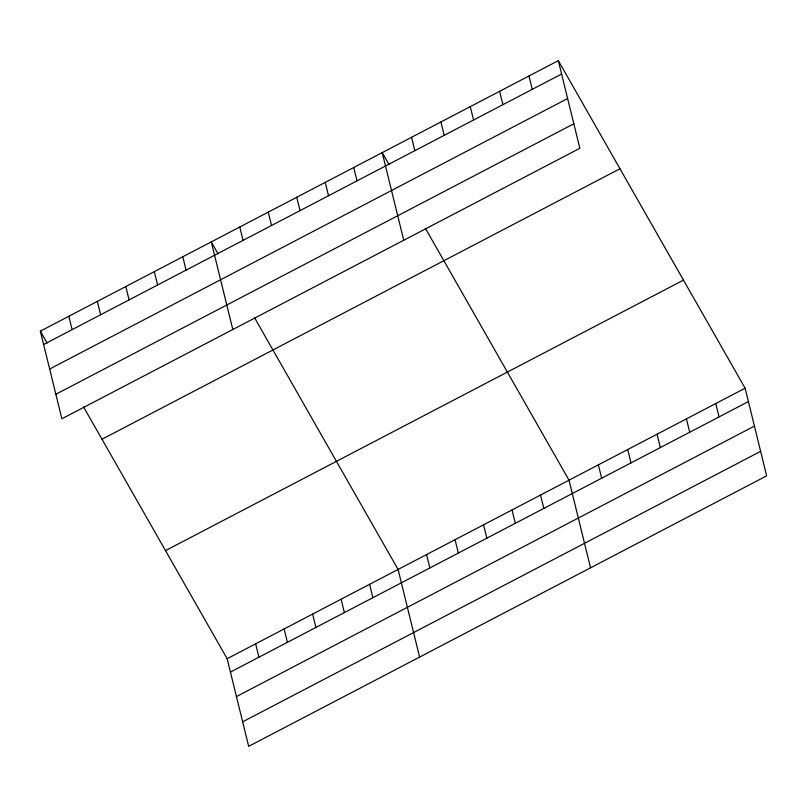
<?xml version="1.0" encoding="UTF-8"?>
<svg xmlns="http://www.w3.org/2000/svg" width="807" height="807" viewBox="0 0 807 807"><rect width="100%" height="100%" fill="white"/><g stroke="black" fill="none" stroke-linecap="round" stroke-linejoin="round"><path stroke-width="1.21" d="M558.323 60.656L579.85 148.286L61.877 418.783L40.35 331.152L558.323 60.656L745.123 388.217L766.65 475.848L248.677 746.344L227.15 658.714L83.504 406.819M43.628 344.518L561.611 74.022M49.651 369.021L567.634 98.535M55.854 394.27L573.827 123.784M101.995 439.25L619.968 168.754M165.506 550.616L683.479 280.12M227.15 658.714L745.123 388.217M230.429 672.08L748.412 401.583M236.451 696.582L754.424 426.096M242.655 721.831L760.628 451.345M388.994 164.517L382.215 152.624L403.742 240.254M425.37 228.29L569.016 480.185L590.542 567.815M218.061 253.781L211.283 241.888L232.809 329.518M254.437 317.555L398.083 569.449L419.61 657.08M40.35 331.152L47.129 343.046M715.779 403.55L719.057 416.916M686.424 418.873L689.703 432.239M657.069 434.206L660.348 447.572M627.715 449.529L631.003 462.895M528.978 75.989L532.257 89.355M598.37 464.862L601.649 478.228M499.624 91.312L502.902 104.678M470.269 106.645L473.558 120.011M540.529 495.064L543.807 508.43M440.915 121.968L444.203 135.334M512.031 509.943L515.32 523.309M411.57 137.301L414.848 150.667M483.544 524.822L486.833 538.188M455.057 539.691L458.346 553.057M353.728 167.503L357.007 180.869M426.57 554.57L429.849 567.936M325.241 182.382L328.52 195.748M296.744 197.261L300.033 210.627M369.596 584.329L372.874 597.694M268.257 212.13L271.545 225.496M341.099 599.208L344.387 612.574M239.77 227.009L243.058 240.375M312.612 614.077L315.9 627.442M284.125 628.956L287.413 642.322M182.796 256.767L186.074 270.133M255.637 643.835L258.916 657.201M154.308 271.646L157.587 285.012M125.811 286.525L129.1 299.891M97.324 301.394L100.613 314.76M68.837 316.273L72.126 329.639"/></g></svg>
